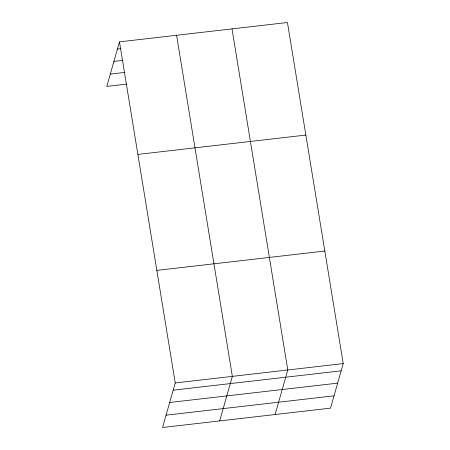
<?xml version="1.0" encoding="UTF-8"?>
<svg xmlns="http://www.w3.org/2000/svg" width="450" height="450" viewBox="0 0 450 450"><rect width="100%" height="100%" fill="white"/><g stroke="black" fill="none" stroke-linecap="round" stroke-linejoin="round"><path stroke-width="0.67" d="M119.469 41.856L175.241 382.95L162.551 427.5L330.531 408.144L343.221 363.594L287.449 22.5L119.469 41.856L106.779 86.406L126.979 84.077M219.662 420.919L232.352 376.369L176.586 35.274M275.096 414.534L287.786 369.984L232.02 28.89M117.411 49.078L120.892 48.679M113.901 61.397L122.957 60.356M110.289 74.087L124.914 72.405M137.874 154.417L305.854 135.062M156.836 270.388L324.816 251.032M175.241 382.95L343.221 363.594M173.183 390.173L341.162 370.822M169.672 402.491L337.652 383.136M166.056 415.181L334.041 395.826"/></g></svg>
